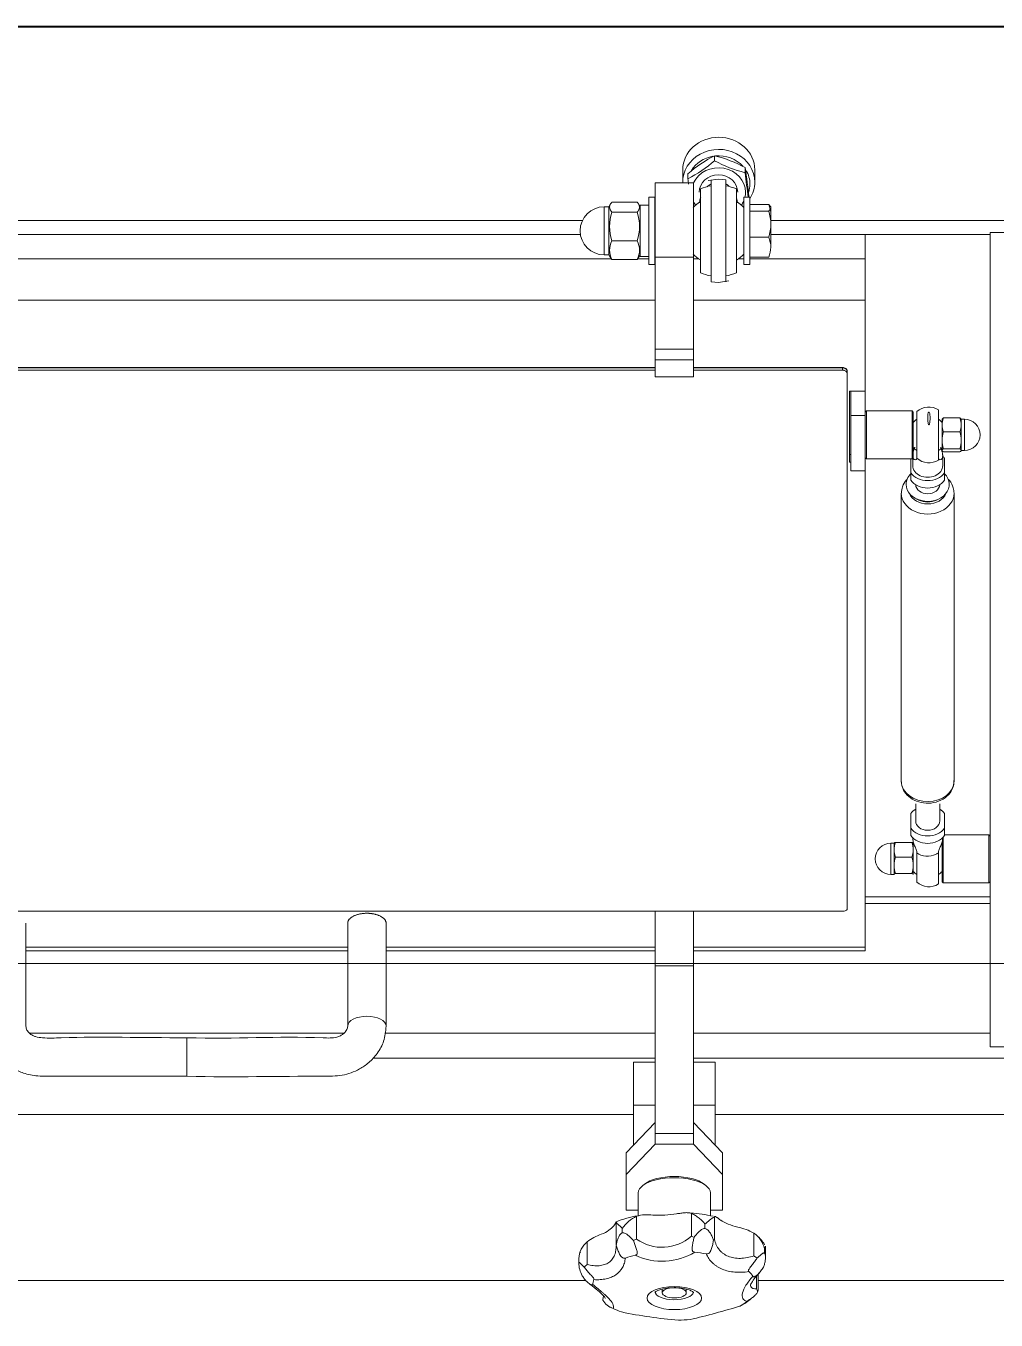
# Model space of a CAD drawing. Extents: x -681219 to -550379, y -242630 to -158199.
# Drawn here: x -588931 to -588527, y -223190 to -222651 of the extents above; entities that cross this region are included whole.
import ezdxf

# ---------------------------------------------------------------- set-up
doc = ezdxf.new("R2010")
doc.units = 0
doc.header["$LTSCALE"] = 1000
doc.layers.get('0').update_dxf_attribs({"linetype": 'CONTINUOUS'})
doc.layers.add('DIM', color=7, linetype='CONTINUOUS', lineweight=18)
doc.layers.add('famsun', color=7, linetype='CONTINUOUS', lineweight=0)

# ---------------------------------------------------------------- blocks, each defined once
blk = doc.blocks.new('CYPZ04001A0001XY_A_CYPZ1000_V_1')
at = {"color": 0, "linetype": 'ByBlock', "lineweight": -2}
for p, q in [((-381.2, 917.96), (-382.57, 918.59)), ((-442.9, 910.88), (-442.9, 904.23)), ((-442.18, 910.4), (-442.18, 905.15)), ((-413, 912.09), (-413, 910.58)), ((-403, 910.54), (-403, 912.09)), ((-442.9, 907), (-580.5, 907)), ((-34.9, 907), (-371.34, 907)), ((-371.7, 890.81), (-371.7, 900.3)), ((-368.2, 899.66), (-368.2, 899.65)), ((-368.2, 899.65), (-368.2, 897.84)), ((-368.19, 897.99), (-368.19, 899.9)), ((-445.94, 897.36), (-445.94, 892.75)), ((-445.6, 895.55), (-445.57, 895.53)), ((-445.58, 895.53), (-445.58, 893.71)), ((-445.57, 895.53), (-445.58, 895.53)), ((-441.1, 896.7), (-441.1, 887.23)), ((-445.58, 893.71), (-445.57, 893.71)), ((-424.68, 880.42), (-424.68, 889.9)), ((-392.27, 880.22), (-392.27, 889.71)), ((-383.74, 882.42), (-383.74, 892.06)), ((-420.76, 885.3), (-420.7, 885.29)), ((-420.71, 885.29), (-420.71, 883.48)), ((-420.7, 885.29), (-420.71, 885.29)), ((-420.71, 883.48), (-420.7, 883.48)), ((-415.09, 888.52), (-415.09, 879.04)), ((-386.32, 887.12), (-386.27, 887.13)), ((-386.27, 887.13), (-386.27, 885.32)), ((-386.27, 887.13), (-386.27, 887.13)), ((-386.27, 885.32), (-386.27, 885.32)), ((-423, 880.04), (-423, 870.51)), ((-414.89, 878.93), (-413.41, 878.82)), ((-393, 870.51), (-393, 879.97)), ((-428, 862.9), (-428, 877.69)), ((-428, 877.69), (-423, 877.69)), ((-393, 877.69), (-388, 877.69)), ((-388, 877.69), (-388, 862.9)), ((-421.27, 867.55), (-420.38, 866.84)), ((-395.62, 866.84), (-394.73, 867.55)), ((-416, 850.22), (-428, 862.9)), ((-428, 862.9), (-428, 853.83)), ((-388, 862.9), (-400, 850.22)), ((-388, 862.9), (-388, 853.83)), ((-416, 841.15), (-428, 853.83)), ((-388, 853.83), (-400, 841.15)), ((-425, 850.66), (-425, 834.01)), ((-400, 850.22), (-416, 850.22)), ((-416, 850.22), (-416, 845.73)), ((-416, 850.22), (-400, 850.22)), ((-416, 845.73), (-416, 776.03)), ((-416, 845.73), (-400, 845.73)), ((-400, 850.22), (-400, 845.73)), ((-400, 845.73), (-400, 776.03)), ((-391, 850.66), (-391, 834.01)), ((-425, 837.84), (-580.5, 837.84)), ((-17, 837.84), (-391, 837.84)), ((-425, 834.01), (-425, 816.11)), ((-416, 834.01), (-425, 834.01)), ((-391, 834.01), (-400, 834.01)), ((-391, 834.01), (-391, 816.11)), ((-205, 821.95), (-205, 805.95)), ((-416, 814.38), (-580.5, 814.38)), ((-416, 816.11), (-425, 816.11)), ((-391, 816.11), (-400, 816.11)), ((-282.52, 814.38), (-400, 814.38)), ((-539.5, 809.74), (-549.5, 809.74)), ((-539.5, 809.74), (-539.5, 470.82)), ((-416, 804.08), (-539.5, 804.08)), ((-287.5, 804.08), (-400, 804.08)), ((-139.56, 804.08), (-270.38, 804.08)), ((-288, 801.1), (-288, 758.25)), ((-272, 758.25), (-272, 801.1)), ((-138, 801.1), (-138, 758.25)), ((-416, 776.03), (-416, 753.26)), ((-416, 776.03), (-400, 776.03)), ((-400, 776.03), (-400, 753.26)), ((-487.5, 768.3), (-487.5, 769.72)), ((-416, 769.72), (-487.5, 769.72)), ((-487.5, 768.3), (-487.5, 570.02)), ((-416, 768.3), (-487.5, 768.3)), ((-288, 769.72), (-400, 769.72)), ((-288, 768.3), (-400, 768.3)), ((-138, 769.72), (-272, 769.72)), ((-138, 768.3), (-272, 768.3)), ((-487.5, 750), (-539.5, 750)), ((-480, 529.59), (-480, 752.24)), ((-478, 753.26), (478, 753.26)), ((-487.5, 747.3), (-539.5, 747.3)), ((-539, 741.48), (-539.5, 740.98)), ((-539, 721.48), (-539, 741.48)), ((-520, 741.48), (-539, 741.48)), ((-520, 722.41), (-520, 741.48)), ((-519.5, 740.98), (-520, 741.48)), ((-519.5, 724.26), (-519.5, 740.98)), ((-518, 741.93), (-518, 728.91)), ((-509, 728.91), (-509, 741.17)), ((-507.48, 738.01), (-507.5, 737.98)), ((-499.5, 737.98), (-499.52, 738.01)), ((-507.5, 724.98), (-507.5, 737.95)), ((-500.08, 737.58), (-506.92, 737.58)), ((-499.5, 737.98), (-499.5, 737.95)), ((-498.2, 737.98), (-499.5, 737.98)), ((-499.5, 724.98), (-499.5, 737.95)), ((-498.2, 724.98), (-498.2, 737.98)), ((-500.08, 730.74), (-506.92, 730.74)), ((-539.5, 721.98), (-539, 721.48)), ((-519.75, 722.81), (-519.75, 722.67)), ((-507.5, 724.98), (-507.48, 724.95)), ((-507.25, 722.67), (-507.25, 722.81)), ((-500.08, 724.64), (-506.92, 724.64)), ((-499.52, 724.95), (-499.5, 724.98)), ((-499.5, 724.98), (-498.2, 724.98)), ((-539, 721.48), (-520.5, 721.48)), ((-520.5, 721.79), (-520.5, 718.71)), ((-520.5, 712.61), (-520.5, 718.71)), ((-506.5, 721.79), (-506.5, 718.71)), ((-506.5, 712.61), (-506.5, 718.71)), ((-518.5, 715.66), (-518.5, 708.6)), ((-508.5, 708.6), (-508.5, 715.66)), ((-524.5, 699.01), (-524.5, 579.31)), ((-502.5, 579.31), (-502.5, 699.01)), ((-517.18, 582.15), (-518.24, 581.63)), ((-508.76, 581.63), (-509.82, 582.15)), ((-520.5, 573.89), (-520.5, 570.8)), ((-506.5, 573.89), (-506.5, 570.8)), ((-520.5, 570.8), (-520.5, 564.7)), ((-519.75, 567.75), (-519.75, 563.69)), ((-507.25, 564.77), (-507.25, 567.75)), ((-506.5, 570.8), (-506.5, 565.02)), ((-487.5, 546.96), (-487.5, 570.02)), ((-481.5, 570.02), (-487.5, 570.02)), ((-481.5, 546.96), (-481.5, 570.02)), ((-481.5, 566.31), (-481, 566.31)), ((-481, 566.31), (-481, 536.79)), ((-528.8, 548.52), (-528.8, 561.52)), ((-527.5, 561.52), (-528.8, 561.52)), ((-527.44, 561.62), (-527.5, 561.52)), ((-527.5, 561.42), (-527.5, 561.52)), ((-527.5, 561.42), (-527.5, 548.52)), ((-526.92, 562.06), (-520.08, 562.06)), ((-526.92, 560.79), (-520.08, 560.79)), ((-519.5, 561.52), (-519.56, 561.62)), ((-519.5, 561.42), (-519.5, 548.52)), ((-518, 544.57), (-518, 565.47)), ((-509, 564.71), (-509, 545.33)), ((-507, 565.02), (-507.5, 564.52)), ((-507.5, 564.52), (-507.5, 545.52)), ((-507, 545.02), (-507, 565.02)), ((-488, 565.02), (-507, 565.02)), ((-488, 565.02), (-488, 545.02)), ((-487.5, 564.52), (-488, 565.02)), ((-481.5, 563.13), (-481, 563.13)), ((-526.92, 553.74), (-520.08, 553.74)), ((-528.8, 548.52), (-527.5, 548.52)), ((-526.92, 547.98), (-520.08, 547.98)), ((-519.56, 548.42), (-519.5, 548.52)), ((-507.5, 545.52), (-507, 545.02)), ((-507, 545.02), (-488, 545.02)), ((-488, 545.02), (-487.5, 545.52)), ((-487.5, 536.79), (-487.5, 546.96)), ((-481.5, 546.96), (-487.5, 546.96)), ((-481.5, 536.79), (-481.5, 546.96)), ((-487.5, 536.79), (-487.5, 498.9)), ((-481, 536.79), (-487.5, 536.79)), ((-480, 528.61), (-480, 529.59)), ((-478, 527.1), (-478, 528.07)), ((-416, 528.07), (-478, 528.07)), ((-416, 530.78), (-416, 523.79)), ((-416, 530.78), (-400, 530.78)), ((-400, 530.78), (-400, 523.79)), ((-8, 528.07), (-400, 528.07)), ((-416, 527.1), (-478, 527.1)), ((-478, 526.97), (-416, 526.97)), ((-416, 523.79), (-400, 523.79)), ((-416, 519.3), (-416, 523.79)), ((-8, 527.1), (-400, 527.1)), ((-400, 526.97), (-8, 526.97)), ((-400, 523.79), (-400, 519.3)), ((-416, 519.3), (-416, 481.02)), ((-400, 519.3), (-416, 519.3)), ((-400, 519.3), (-400, 481.02)), ((-487.5, 498.9), (-487.5, 481.72)), ((-416, 498.9), (-487.5, 498.9)), ((-8, 498.9), (-400, 498.9)), ((-426.39, 491.58), (-430.69, 490.96)), ((-423.3, 491.26), (-426.39, 491.58)), ((-433.89, 452.62), (-433.89, 487.54)), ((-418.89, 487.54), (-418.89, 452.62)), ((-439.39, 481.72), (-487.5, 481.72)), ((-487.5, 481.72), (-487.5, 471.59)), ((-439.39, 481.01), (-447.31, 481.01)), ((-439.39, 456.08), (-439.39, 484.08)), ((-436.89, 484.08), (-439.39, 484.08)), ((-436.89, 456.08), (-436.89, 484.08)), ((-434.68, 481.72), (-436.89, 481.72)), ((-436.89, 460.38), (-436.89, 479.78)), ((-416, 481.72), (-418.1, 481.72)), ((-416, 481.02), (-416, 450.08)), ((-416, 481.02), (-400, 481.02)), ((-399.89, 481.72), (-400, 481.72)), ((-400, 481.02), (-400, 450.08)), ((-399.89, 484.08), (-399.89, 456.08)), ((-397.39, 484.08), (-399.89, 484.08)), ((-397.39, 484.08), (-397.39, 456.08)), ((-392.74, 481.72), (-397.39, 481.72)), ((-393.79, 480.78), (-397.39, 480.78)), ((-393.11, 481.26), (-393.79, 480.08)), ((-393.79, 480.78), (-393.79, 459.38)), ((-382.02, 482.02), (-392.56, 482.02)), ((-31.45, 481.72), (-381.84, 481.72)), ((-380.79, 480.08), (-381.47, 481.26)), ((-380.79, 480.08), (-380.79, 460.08)), ((-378.79, 480.08), (-380.79, 480.08)), ((-378.79, 480.08), (-378.79, 460.08)), ((-448.19, 460.22), (-448.19, 476.9)), ((-399.89, 477.08), (-400, 477.08)), ((-382.02, 474.25), (-392.56, 474.25)), ((-539.5, 470.82), (-549.5, 470.82)), ((-448.19, 471.59), (-539.5, 471.59)), ((-439.39, 472.78), (-447.31, 472.78)), ((-40.25, 471.59), (-368.91, 471.59)), ((-580.5, 465.82), (-448.19, 465.82)), ((-369.74, 465.82), (-40.25, 465.82)), ((-439.39, 461.85), (-447.31, 461.85)), ((-439.39, 459.15), (-447.31, 459.15)), ((-400, 463.08), (-399.89, 463.08)), ((-397.39, 459.38), (-393.79, 459.38)), ((-393.79, 460.08), (-393.11, 458.9)), ((-382.02, 462.3), (-392.56, 462.3)), ((-382.02, 458.13), (-392.56, 458.13)), ((-381.47, 458.9), (-380.79, 460.08)), ((-380.79, 460.08), (-378.79, 460.08)), ((-439.39, 456.08), (-436.89, 456.08)), ((-399.89, 456.08), (-397.39, 456.08)), ((-441.5, 449.79), (-441.5, 444.72)), ((-429.49, 448.9), (-426.39, 448.58)), ((-426.39, 448.58), (-422.09, 449.19)), ((-416, 450.08), (-400, 450.08)), ((-413.67, 446.29), (-413.67, 448.4)), ((-411.5, 444.72), (-411.5, 449.79)), ((-437.51, 443.78), (-437.51, 445.89)), ((-424.79, 438.8), (-424.79, 440.91)), ((-580.5, 385.27), (696.5, 385.27)), ((-580.5, 384.89), (696.5, 384.89))]:
    blk.add_line(p, q, dxfattribs=at)
for centre, radius, start, end in [((-357.12, 669.84), 259.8, 102.7742, 107.582), ((-424.3, 737.19), 186.84, 78.1756, 85.5135), ((-420.79, 890.88), 30.48, 118.8395, 129.5285), ((-430.09, 909.35), 9.83, 121.9838, 124.0678), ((-385.07, 911.24), 7.81, 29.5964, 70.7822), ((-435.29, 913.76), 7.68, 195.1231, 206.008), ((-420.79, 890.88), 30.48, 130.8459, 132.1528), ((-384.71, 915.23), 6.43, 346.1594, 358.7564), ((-382.89, 913.38), 17.22, 310.5401, 315.9911), ((-380.67, 899.12), 12.49, 2.4352, 27.9299), ((-375.63, 901.4), 7.64, 346.6045, 346.8038), ((-427.27, 916.64), 24.27, 231.3398, 235.2473), ((-402.94, 872.42), 26.54, 65.0577, 120.8683), ((-378.33, 898.5), 10.15, 310.7815, 356.1227), ((-370.2, 896.06), 1.66, 322.3921, 357.1572), ((-433.34, 898.85), 13.98, 208.5412, 234.5186), ((-434.82, 896.34), 11.07, 193.7287, 235.4367), ((-423.73, 888.81), 1.45, 111.2526, 131.3206), ((-442.32, 826.16), 68.05, 66.4187, 67.4647), ((-402.94, 874.89), 18.26, 54.2294, 131.7144), ((-456.67, 1027.8), 152.37, 295.0021, 295.5435), ((-384.75, 908.6), 22.06, 288.8756, 306.2599), ((-430.84, 905.05), 20.57, 240.0611, 260.0637), ((-448.23, 914.54), 41.46, 304.6066, 311.4934), ((-399.36, 894.55), 15.99, 296.3175, 324.6448), ((-377.11, 879.8), 7.17, 142.6075, 158.0984), ((-412.56, 928.51), 49.63, 256.4847, 267.3105), ((-396.83, 895.87), 16.3, 261.949, 286.2499), ((-398.52, 917.68), 38.05, 278.6603, 292.887), ((-513.5, 731.48), 7.94, 124.5364, 139.1046), ((-514, 735.63), 7.46, 47.9193, 122.3979), ((-513.5, 731.48), 7.94, 40.8954, 55.4636), ((-497.05, 734.16), 10.44, 160.8867, 199.1149), ((-509.95, 734.16), 10.44, 340.8851, 19.1133), ((-498.2, 731.48), 6.5, 270, 90), ((-513.04, 720.28), 10.11, 88.2953, 112.9778), ((-499.13, 727.69), 8.37, 158.6277, 201.3705), ((-507.87, 727.69), 8.37, 338.6296, 21.3722), ((-514, 559.17), 7.46, 47.9193, 122.3979), ((-528.8, 555.02), 6.5, 90, 270), ((-516.43, 557.26), 11.06, 161.4326, 198.569), ((-530.57, 557.26), 11.06, 341.431, 18.5675), ((-513.5, 555.02), 7.94, 124.5364, 139.1046), ((-513.5, 555.02), 7.94, 40.8954, 55.4636), ((-519.98, 550.86), 7.51, 157.4348, 202.5633), ((-527.02, 550.86), 7.51, 337.4367, 22.5651), ((-513.5, 555.02), 7.94, 220.8954, 235.4636), ((-513.5, 555.02), 7.94, 304.5364, 319.1046), ((-514, 550.87), 7.46, 237.6021, 312.0807), ((-426.39, 470.08), 19, 99.3902, 113.2496), ((-426.39, 470.08), 19, 66.7504, 80.6098), ((-437.19, 476.69), 11, 156.8846, 178.9513), ((-426.39, 470.06), 14.31, 121.8117, 137.3856), ((-426.39, 470.06), 14.31, 42.5741, 58.1872), ((-384.89, 478.14), 8.61, 153.148, 206.8542), ((-389.69, 478.14), 8.61, 333.1457, 26.8521), ((-378.79, 470.08), 10, 270, 90), ((-437.37, 477.06), 10.83, 180.8716, 203.2925), ((-373.86, 468.28), 19.64, 162.293, 197.7056), ((-400.72, 468.28), 19.64, 342.2945, 17.707), ((-430.65, 467.31), 17.54, 161.8378, 198.1637), ((-437.37, 463.43), 10.83, 180.8716, 203.2925), ((-426.39, 470.1), 14.31, 222.5741, 238.1872), ((-423.11, 459.77), 11.28, 187.0639, 197.1043), ((-429.67, 459.77), 11.28, 341.0755, 352.9179), ((-426.39, 470.1), 14.31, 301.8117, 317.3856), ((-93.63, 494.26), 347.57, 186.2767, 188.3501), ((-774.83, 408.94), 339.34, 6.2516, 7.9974), ((-426.39, 470.08), 19, 246.7504, 260.6098), ((-426.39, 470.08), 19, 279.3902, 293.2496), ((-423.11, 459.77), 11.28, 226.478, 235.5509), ((-385.51, 394.62), 60.71, 117.6379, 130.3188), ((-429.67, 459.77), 11.28, 304.4482, 314.6122), ((-750.99, 411.45), 339.34, 6.2516, 6.632), ((-451.28, 392), 55.62, 61.5628, 75.6702), ((-411.02, 492.69), 55.62, 241.5633, 255.6708), ((-452.95, 492.58), 60.71, 297.6373, 310.3183)]:
    blk.add_arc(centre, radius, start, end, dxfattribs=at)
for centre, major_axis, ratio, start_param, end_param in [((-408, 909.11), (-34, 0), 0.422618, 4.761855, 4.906662), ((-408, 909.11), (-34, 0), 0.422618, -0.623732, -0.478926), ((-408, 909.11), (34, 0), 0.422618, 0.722664, 0.867471), ((-408, 911.59), (-8, 0), 0.422618, 3.13816, 6.223653), ((-408, 909.11), (-34, 0), 0.422618, 0.273865, 0.418672), ((-408, 909.11), (34, 0), 0.422618, 6.108252, 6.253059), ((-408, 909.11), (-34, 0), 0.422618, 1.171463, 1.31627), ((-408, 909.11), (34, 0), 0.422618, -1.072531, -0.927725), ((-444.76, 877.33), (20.48, 0), 0.422618, 0.550526, 1.03961), ((-363.28, 881.54), (-20.48, 0), 0.422618, 5.487314, 5.976398), ((-401.62, 871.14), (20.48, 0), 0.422618, 1.448124, 1.937208), ((-408, 870.51), (-15, 0), 0.422618, 0, 3.141593), ((-408, 869.6), (-14, 0), 0.422618, 0.485112, 2.65648), ((-280, 801.1), (-8, 0), 0.515404, 0, 3.14115), ((-280, 801.1), (-8, 0), 0.515404, 6.282452, 6.283185), ((-513.5, 725.5), (-6.25, 0), 0.786973, 5.303441, 5.516191), ((-513.5, 725.5), (6.25, 0), 0.786973, 0.766994, 1.448267), ((-513.5, 718.74), (-8, 0), 0.786973, 3.646953, 5.777825), ((-513.5, 715.66), (-8, 0), 0.786973, 3.646953, 5.777825), ((-513.5, 715.66), (-5, 0), 0.786973, 3.141593, 6.283185), ((-513.5, 715.66), (8, 0), 0.786973, 3.646953, 4.037257), ((-513.5, 715.66), (8, 0), 0.786973, 5.387521, 5.777825), ((-513.5, 699.01), (11, 0), 0.786973, 0.024487, 3.141593), ((-513.5, 699.01), (11, 0), 0.786973, 0, 0.024487), ((-513.5, 579.31), (11, 0), 0.786973, 0, 3.141593), ((-513.5, 575.61), (9, 0), 0.786973, 0, 3.821266), ((-513.5, 577.46), (-8, 0), 0.786973, 3.451261, 5.973517), ((-513.5, 577.46), (7, 0), 0.786973, 1.01663, 2.124963), ((-513.5, 570.84), (8, 0), 0.786973, 0.505361, 2.636232), ((-513.5, 575.61), (-5, 0), 0.786973, 3.178012, 6.246766), ((-513.5, 579.31), (11, 0), 0.786973, 6.282234, 6.283185), ((-513.5, 567.75), (8, 0), 0.786973, 0.505361, 2.636232), ((-513.5, 567.75), (6.25, 0), 0.786973, 0, 3.141593), ((-513.5, 575.61), (9, 0), 0.786973, 5.603511, 6.283185), ((-513.5, 567.75), (-8, 0), 0.786973, 0.505361, 0.674131), ((-426.39, 454.02), (-11.25, 0), 0.906308, 5.723724, 5.915977), ((-426.39, 454.02), (-11.25, 0), 0.906308, 3.535078, 3.701054), ((-426.5, 449.79), (-15, 0), 0.906308, 5.746387, 6.283185), ((-426.5, 450.64), (-13, 0), 0.906308, 6.002269, 6.283185), ((-426.39, 454.02), (-11.25, 0), 0.906308, 6.079795, 6.283185), ((-426.39, 454.02), (-11.25, 0), 0.906308, 0, 2.748108), ((-426.39, 454.02), (8, 0), 0.906308, 3.141593, 6.283185), ((-426.5, 449.79), (-15, 0), 0.906308, 0, 3.162725), ((-426.5, 450.64), (-13, 0), 0.906308, 0, 0.508161), ((-426.5, 444.72), (15, 0), 0.906308, 3.141593, 6.283185), ((-426.5, 450.64), (-13, 0), 0.906308, 0.682796, 1.679977), ((-426.5, 450.64), (-13, 0), 0.906308, 1.759295, 2.633663)]:
    blk.add_ellipse(centre, major_axis=major_axis, ratio=ratio, start_param=start_param, end_param=end_param, dxfattribs=at)
for centre, major_axis in [((-408, 914.29), (-11.37, 0)), ((-408, 912.09), (5, 0))]:
    blk.add_ellipse(centre, major_axis=major_axis, ratio=0.422618, dxfattribs=at)
for points, knots in [([(-374.02, 908.67), (-375.58, 909.85), (-376.97, 910.97), (-378.48, 912.29), (-378.77, 912.55), (-379.33, 913.06), (-379.59, 913.32), (-380.34, 914.05), (-380.77, 914.52), (-381.9, 915.84), (-382.38, 916.59), (-382.72, 917.51), (-382.76, 917.78), (-382.73, 918.25), (-382.64, 918.45), (-382.5, 918.61)], [0, 0, 0, 0, 0.25, 0.25, 0.3125, 0.3125, 0.375, 0.375, 0.5, 0.5, 0.75, 0.75, 0.875, 0.875, 1, 1, 1, 1]), ([(-442.7, 911.76), (-442.78, 911.56), (-442.84, 911.37), (-442.89, 911.08), (-442.9, 910.98), (-442.9, 910.88)], [0, 0, 0, 0, 0.25, 0.25, 0.3797908, 0.3797908, 0.3797908, 0.3797908]), ([(-442.7, 911.76), (-442.45, 912.15), (-442.17, 912.51), (-441.54, 913.21), (-441.2, 913.54), (-440.62, 914.02), (-440.42, 914.18), (-439.99, 914.49), (-439.76, 914.65), (-439.4, 914.89), (-439.27, 914.97), (-439.01, 915.13), (-438.88, 915.22), (-438.64, 915.39), (-438.52, 915.46), (-438.33, 915.61), (-438.25, 915.67), (-438.17, 915.73)], [0, 0, 0, 0, 0.25, 0.25, 0.5, 0.5, 0.625, 0.625, 0.75, 0.75, 0.8125, 0.8125, 0.875, 0.875, 0.9375, 0.9375, 1, 1, 1, 1]), ([(-439.74, 908.69), (-439.74, 908.83), (-439.75, 908.97), (-439.82, 909.42), (-439.95, 909.68), (-440.26, 909.99), (-440.38, 910.08), (-440.66, 910.23), (-440.81, 910.29), (-441.32, 910.41), (-441.73, 910.43), (-442.18, 910.4)], [0.5769264, 0.5769264, 0.5769264, 0.5769264, 0.625, 0.625, 0.75, 0.75, 0.8125, 0.8125, 0.875, 0.875, 1, 1, 1, 1]), ([(-438.17, 915.73), (-437.98, 915.66), (-437.79, 915.59), (-437.46, 915.41), (-437.3, 915.31), (-436.89, 914.98), (-436.67, 914.72), (-436.37, 914.11), (-436.28, 913.77), (-436.24, 913), (-436.28, 912.57), (-436.62, 911.17), (-437.11, 910.12), (-438.21, 908.38), (-438.64, 907.77), (-439.61, 906.52), (-440.15, 905.88), (-440.73, 905.22)], [0, 0, 0, 0, 0.0625, 0.0625, 0.125, 0.125, 0.25, 0.25, 0.375, 0.375, 0.5, 0.5, 0.75, 0.75, 0.875, 0.875, 1, 1, 1, 1]), ([(-399.92, 911.99), (-399.94, 911.99), (-400.05, 911.78), (-401.08, 911.14), (-402.93, 910.48), (-405.57, 910), (-408.75, 909.87), (-411.82, 910.2), (-414.2, 910.84), (-415.63, 911.53), (-416.07, 911.95), (-416.08, 911.98), (-416.08, 911.98)], [0.0888836, 0.0888836, 0.0888836, 0.0888836, 0.1586859, 0.2360703, 0.3203656, 0.4173024, 0.5231431, 0.6323789, 0.7278613, 0.8112763, 0.8850689, 0.9114357, 0.9114357, 0.9114357, 0.9114357]), ([(-372.51, 908.25), (-372.64, 908.34), (-374.04, 909.34), (-376.27, 911.18), (-378.46, 913.21), (-379.22, 914.23), (-379.34, 914.4), (-379.34, 914.39)], [0, 0, 0, 0, 0.0224668, 0.2818123, 0.5145835, 0.7145087, 0.795614, 0.795614, 0.795614, 0.795614]), ([(-440.73, 905.22), (-440.77, 905.28), (-440.83, 905.34), (-440.97, 905.4), (-441.06, 905.42), (-441.27, 905.4), (-441.39, 905.37), (-441.63, 905.26), (-441.75, 905.2), (-441.99, 905.05), (-442.11, 904.97), (-442.35, 904.79), (-442.46, 904.7), (-442.79, 904.4), (-443.01, 904.2), (-443.42, 903.76), (-443.62, 903.54), (-444, 903.07), (-444.18, 902.83), (-444.7, 902.1), (-445.02, 901.59), (-445.3, 901.06)], [0, 0, 0, 0, 0.0625, 0.0625, 0.125, 0.125, 0.1875, 0.1875, 0.25, 0.25, 0.3125, 0.3125, 0.375, 0.375, 0.5, 0.5, 0.625, 0.625, 0.75, 0.75, 1, 1, 1, 1]), ([(-439.77, 908.97), (-439.78, 908.99), (-439.75, 908.61), (-440.47, 907.37), (-441.76, 905.54), (-443, 904.26), (-443.49, 903.76)], [0.1181498, 0.1181498, 0.1181498, 0.1181498, 0.290711, 0.5349035, 0.8451847, 1, 1, 1, 1]), ([(-387.61, 897.61), (-387.54, 898.34), (-387.4, 899.04), (-387, 900.37), (-386.73, 901.01), (-385.75, 902.76), (-384.84, 903.75), (-383.1, 904.95), (-382.46, 905.29), (-381.1, 905.86), (-380.37, 906.09), (-378.84, 906.43), (-378.03, 906.54), (-376.75, 906.63), (-376.31, 906.65), (-375.42, 906.65), (-374.98, 906.63), (-374.52, 906.61)], [0, 0, 0, 0, 0.125, 0.125, 0.25, 0.25, 0.5, 0.5, 0.625, 0.625, 0.75, 0.75, 0.875, 0.875, 0.9375, 0.9375, 1, 1, 1, 1]), ([(-374.52, 906.61), (-374.55, 906.54), (-374.56, 906.47), (-374.55, 906.3), (-374.52, 906.2), (-374.41, 905.98), (-374.34, 905.87), (-374.17, 905.64), (-374.07, 905.53), (-373.87, 905.3), (-373.77, 905.19), (-373.56, 904.97), (-373.45, 904.86), (-373.13, 904.54), (-372.92, 904.33), (-372.51, 903.89), (-372.3, 903.67), (-371.91, 903.23), (-371.72, 903.01), (-371.17, 902.34), (-370.83, 901.88), (-370.51, 901.42)], [0, 0, 0, 0, 0.0625, 0.0625, 0.125, 0.125, 0.1875, 0.1875, 0.25, 0.25, 0.3125, 0.3125, 0.375, 0.375, 0.5, 0.5, 0.625, 0.625, 0.75, 0.75, 1, 1, 1, 1]), ([(-369.64, 904.97), (-369.95, 905.48), (-370.29, 905.95), (-371.02, 906.85), (-371.42, 907.28), (-372.05, 907.86), (-372.27, 908.05), (-372.72, 908.4), (-372.95, 908.55), (-373.29, 908.74), (-373.4, 908.79), (-373.61, 908.87), (-373.7, 908.9), (-373.86, 908.9), (-373.92, 908.88), (-373.99, 908.8), (-374.01, 908.74), (-374.02, 908.67)], [0, 0, 0, 0, 0.25, 0.25, 0.5, 0.5, 0.625, 0.625, 0.75, 0.75, 0.8125, 0.8125, 0.875, 0.875, 0.9375, 0.9375, 1, 1, 1, 1]), ([(-445.6, 895.55), (-445.69, 895.66), (-445.75, 895.83), (-445.86, 896.22), (-445.89, 896.44), (-445.93, 896.89), (-445.94, 897.13), (-445.94, 897.62), (-445.93, 897.86), (-445.87, 898.6), (-445.8, 899.09), (-445.59, 900.08), (-445.46, 900.58), (-445.3, 901.06)], [0, 0, 0, 0, 0.125, 0.125, 0.25, 0.25, 0.375, 0.375, 0.5, 0.5, 0.75, 0.75, 1, 1, 1, 1]), ([(-442.43, 897.69), (-442.12, 898.19), (-441.79, 898.68), (-441.09, 899.65), (-440.72, 900.13), (-440.15, 900.84), (-439.96, 901.08), (-439.58, 901.55), (-439.4, 901.79), (-439.16, 902.15), (-439.08, 902.28), (-438.96, 902.52), (-438.92, 902.64), (-438.88, 902.87), (-438.89, 902.97), (-438.95, 903.14), (-439, 903.21), (-439.06, 903.27)], [0, 0, 0, 0, 0.25, 0.25, 0.5, 0.5, 0.625, 0.625, 0.75, 0.75, 0.8125, 0.8125, 0.875, 0.875, 0.9375, 0.9375, 1, 1, 1, 1]), ([(-439.06, 903.27), (-438.05, 903.42), (-437.05, 903.52), (-435.08, 903.59), (-434.1, 903.57), (-431.3, 903.32), (-429.57, 902.91), (-427.19, 901.93), (-426.46, 901.54), (-425.43, 900.88), (-425.1, 900.65), (-424.47, 900.15), (-424.17, 899.89), (-422.76, 898.55), (-421.87, 897.29), (-421.22, 895.87)], [0, 0, 0, 0, 0.125, 0.125, 0.25, 0.25, 0.5, 0.5, 0.625, 0.625, 0.6875, 0.6875, 0.75, 0.75, 1, 1, 1, 1]), ([(-371.7, 900.3), (-372.58, 900.52), (-373.44, 900.68), (-374.7, 900.81), (-375.12, 900.84), (-375.93, 900.85), (-376.33, 900.83), (-377.48, 900.73), (-378.21, 900.59), (-379.23, 900.25), (-379.55, 900.12), (-380.17, 899.82), (-380.47, 899.64), (-381.3, 899.07), (-381.77, 898.62), (-382.37, 897.84), (-382.56, 897.57), (-382.88, 896.99), (-383.03, 896.68), (-383.4, 895.72), (-383.57, 895.03), (-383.73, 893.8), (-383.76, 893.27), (-383.76, 892.73)], [0, 0, 0, 0, 0.125, 0.125, 0.1875, 0.1875, 0.25, 0.25, 0.375, 0.375, 0.4375, 0.4375, 0.5, 0.5, 0.625, 0.625, 0.6875, 0.6875, 0.75, 0.75, 0.875, 0.875, 0.9622846, 0.9622846, 0.9622846, 0.9622846]), ([(-368.2, 899.63), (-368.23, 899.52), (-368.28, 899.48), (-368.39, 899.46), (-368.46, 899.49), (-368.61, 899.59), (-368.69, 899.66), (-368.87, 899.83), (-368.96, 899.92), (-369.26, 900.21), (-369.48, 900.43), (-369.96, 900.91), (-370.22, 901.16), (-370.51, 901.42)], [0, 0, 0, 0, 0.125, 0.125, 0.25, 0.25, 0.375, 0.375, 0.5, 0.5, 0.75, 0.75, 1, 1, 1, 1]), ([(-442.43, 897.69), (-442.74, 897.41), (-443.04, 897.14), (-443.62, 896.63), (-443.9, 896.39), (-444.29, 896.06), (-444.42, 895.95), (-444.67, 895.76), (-444.79, 895.68), (-445.03, 895.55), (-445.15, 895.49), (-445.37, 895.45), (-445.48, 895.46), (-445.57, 895.53)], [0, 0, 0, 0, 0.25, 0.25, 0.5, 0.5, 0.625, 0.625, 0.75, 0.75, 0.875, 0.875, 1, 1, 1, 1]), ([(-424.68, 889.9), (-424.78, 890.3), (-424.89, 890.69), (-425.15, 891.44), (-425.3, 891.81), (-425.81, 892.87), (-426.21, 893.52), (-426.93, 894.42), (-427.19, 894.71), (-427.75, 895.25), (-428.05, 895.5), (-428.99, 896.2), (-429.69, 896.59), (-431.21, 897.22), (-432.01, 897.44), (-433.27, 897.65), (-433.7, 897.7), (-434.58, 897.76), (-435.04, 897.77), (-436.41, 897.74), (-437.34, 897.63), (-439.21, 897.27), (-440.15, 897.02), (-441.1, 896.7)], [0, 0, 0, 0, 0.0625, 0.0625, 0.125, 0.125, 0.25, 0.25, 0.3125, 0.3125, 0.375, 0.375, 0.5, 0.5, 0.625, 0.625, 0.6875, 0.6875, 0.75, 0.75, 0.875, 0.875, 1, 1, 1, 1]), ([(-421.22, 895.87), (-421.36, 895.89), (-421.51, 895.91), (-421.81, 895.88), (-421.95, 895.85), (-422.24, 895.73), (-422.37, 895.65), (-422.6, 895.45), (-422.7, 895.34), (-422.88, 895.1), (-422.96, 894.98), (-423.11, 894.72), (-423.17, 894.59), (-423.35, 894.2), (-423.46, 893.93), (-423.64, 893.37), (-423.72, 893.09), (-423.86, 892.52), (-423.93, 892.23), (-424.1, 891.36), (-424.19, 890.76), (-424.25, 890.16)], [0, 0, 0, 0, 0.0625, 0.0625, 0.125, 0.125, 0.1875, 0.1875, 0.25, 0.25, 0.3125, 0.3125, 0.375, 0.375, 0.5, 0.5, 0.625, 0.625, 0.75, 0.75, 1, 1, 1, 1]), ([(-416.24, 889.01), (-416.1, 889.6), (-415.96, 890.19), (-415.72, 891.35), (-415.6, 891.92), (-415.47, 892.77), (-415.44, 893.06), (-415.4, 893.62), (-415.39, 893.9), (-415.46, 894.3), (-415.49, 894.42), (-415.6, 894.67), (-415.67, 894.79), (-415.87, 894.98), (-416, 895.05), (-416.27, 895.16), (-416.41, 895.19), (-416.56, 895.2)], [0, 0, 0, 0, 0.25, 0.25, 0.5, 0.5, 0.625, 0.625, 0.75, 0.75, 0.8125, 0.8125, 0.875, 0.875, 0.9375, 0.9375, 1, 1, 1, 1]), ([(-391.75, 896.49), (-391.89, 896.45), (-392.01, 896.41), (-392.24, 896.28), (-392.34, 896.2), (-392.48, 895.99), (-392.53, 895.87), (-392.58, 895.62), (-392.58, 895.48), (-392.56, 895.22), (-392.54, 895.08), (-392.49, 894.81), (-392.46, 894.67), (-392.35, 894.26), (-392.26, 893.98), (-392.08, 893.43), (-391.98, 893.15), (-391.78, 892.59), (-391.68, 892.31), (-391.38, 891.46), (-391.17, 890.89), (-390.97, 890.32)], [0, 0, 0, 0, 0.0625, 0.0625, 0.125, 0.125, 0.1875, 0.1875, 0.25, 0.25, 0.3125, 0.3125, 0.375, 0.375, 0.5, 0.5, 0.625, 0.625, 0.75, 0.75, 1, 1, 1, 1]), ([(-383.84, 892.25), (-383.98, 892.84), (-384.14, 893.42), (-384.53, 894.55), (-384.76, 895.1), (-385.17, 895.9), (-385.31, 896.16), (-385.64, 896.67), (-385.82, 896.91), (-386.14, 897.23), (-386.26, 897.33), (-386.51, 897.5), (-386.65, 897.57), (-386.94, 897.66), (-387.08, 897.68), (-387.36, 897.67), (-387.49, 897.65), (-387.61, 897.61)], [0, 0, 0, 0, 0.25, 0.25, 0.5, 0.5, 0.625, 0.625, 0.75, 0.75, 0.8125, 0.8125, 0.875, 0.875, 0.9375, 0.9375, 1, 1, 1, 1]), ([(-445.94, 892.73), (-445.94, 892.81), (-445.93, 892.89), (-445.89, 893.1), (-445.85, 893.21), (-445.77, 893.4), (-445.73, 893.46), (-445.68, 893.55), (-445.66, 893.58), (-445.64, 893.63), (-445.63, 893.65), (-445.61, 893.68), (-445.6, 893.7), (-445.6, 893.74)], [0.6559982, 0.6559982, 0.6559982, 0.6559982, 0.75, 0.75, 0.875, 0.875, 0.9375, 0.9375, 0.96875, 0.96875, 0.984375, 0.984375, 1, 1, 1, 1]), ([(-420.76, 885.3), (-421.02, 885.35), (-421.25, 885.45), (-421.69, 885.73), (-421.89, 885.9), (-422.26, 886.27), (-422.42, 886.48), (-422.73, 886.9), (-422.88, 887.11), (-423.28, 887.78), (-423.51, 888.24), (-423.92, 889.19), (-424.1, 889.68), (-424.25, 890.16)], [0, 0, 0, 0, 0.125, 0.125, 0.25, 0.25, 0.375, 0.375, 0.5, 0.5, 0.75, 0.75, 1, 1, 1, 1]), ([(-416.24, 889.01), (-416.54, 888.6), (-416.85, 888.21), (-417.51, 887.45), (-417.85, 887.07), (-418.39, 886.56), (-418.57, 886.39), (-418.96, 886.07), (-419.15, 885.92), (-419.56, 885.66), (-419.77, 885.54), (-420.22, 885.36), (-420.46, 885.3), (-420.7, 885.29)], [0, 0, 0, 0, 0.25, 0.25, 0.5, 0.5, 0.625, 0.625, 0.75, 0.75, 0.875, 0.875, 1, 1, 1, 1]), ([(-386.32, 887.12), (-386.55, 887.06), (-386.77, 887.07), (-387.22, 887.17), (-387.43, 887.26), (-387.84, 887.47), (-388.05, 887.6), (-388.43, 887.88), (-388.62, 888.03), (-389.18, 888.5), (-389.55, 888.84), (-390.27, 889.56), (-390.62, 889.93), (-390.97, 890.32)], [0, 0, 0, 0, 0.125, 0.125, 0.25, 0.25, 0.375, 0.375, 0.5, 0.5, 0.75, 0.75, 1, 1, 1, 1]), ([(-383.84, 892.25), (-383.9, 891.77), (-384, 891.29), (-384.24, 890.35), (-384.39, 889.87), (-384.67, 889.19), (-384.77, 888.96), (-384.99, 888.53), (-385.11, 888.31), (-385.38, 887.91), (-385.53, 887.72), (-385.87, 887.37), (-386.06, 887.23), (-386.27, 887.13)], [0, 0, 0, 0, 0.25, 0.25, 0.5, 0.5, 0.625, 0.625, 0.75, 0.75, 0.875, 0.875, 1, 1, 1, 1]), ([(-383.74, 892.06), (-383.74, 892.09), (-383.74, 892.11), (-383.77, 892.18), (-383.8, 892.21), (-383.84, 892.25)], [0.1923363, 0.1923363, 0.1923363, 0.1923363, 0.5, 0.5, 1, 1, 1, 1]), ([(-420.7, 883.48), (-420.7, 883.4), (-420.67, 883.32), (-420.58, 883.18), (-420.53, 883.11), (-420.37, 882.92), (-420.25, 882.8), (-419.9, 882.43), (-419.66, 882.2), (-418.94, 881.53), (-418.45, 881.12), (-417.71, 880.55), (-417.46, 880.38), (-416.97, 880.04), (-416.72, 879.88), (-416, 879.45), (-415.53, 879.21), (-415.09, 879.04)], [0, 0, 0, 0, 0.03125, 0.03125, 0.0625, 0.0625, 0.125, 0.125, 0.25, 0.25, 0.5, 0.5, 0.625, 0.625, 0.75, 0.75, 1, 1, 1, 1]), ([(-386.27, 885.32), (-386.27, 885.24), (-386.23, 885.18), (-386.16, 885.07), (-386.12, 885.02), (-385.99, 884.88), (-385.9, 884.8), (-385.63, 884.56), (-385.45, 884.41), (-384.97, 883.99), (-384.68, 883.74), (-384.33, 883.4), (-384.22, 883.29), (-384.04, 883.09), (-383.96, 883), (-383.78, 882.75), (-383.72, 882.62), (-383.74, 882.54)], [0, 0, 0, 0, 0.03125, 0.03125, 0.0625, 0.0625, 0.125, 0.125, 0.25, 0.25, 0.5, 0.5, 0.625, 0.625, 0.75, 0.75, 1, 1, 1, 1]), ([(-427.3, 881.85), (-426.98, 881.63), (-426.69, 881.42), (-426.28, 881.12), (-426.15, 881.02), (-425.9, 880.84), (-425.78, 880.76), (-425.44, 880.54), (-425.25, 880.43), (-424.92, 880.33), (-424.79, 880.34), (-424.68, 880.42)], [0, 0, 0, 0, 0.25, 0.25, 0.375, 0.375, 0.5, 0.5, 0.75, 0.75, 1, 1, 1, 1]), ([(-415.09, 879.04), (-414.69, 878.89), (-414.25, 878.8), (-413.31, 878.72), (-412.81, 878.73), (-411.76, 878.81), (-411.22, 878.87), (-410.11, 879.04), (-409.54, 879.13), (-408.96, 879.22)], [0, 0, 0, 0, 0.25, 0.25, 0.5, 0.5, 0.75, 0.75, 1, 1, 1, 1]), ([(-205, 821.95), (-225.77, 822.46), (-245.22, 821.83), (-269.69, 821.98), (-276.2, 819.6), (-281.04, 816.29), (-284.6, 812.44), (-287.4, 807.16), (-287.8, 803.41), (-288, 801.1)], [0, 0, 0, 0, 0.593126, 0.677846, 0.758027, 0.807902, 0.864813, 0.928873, 1, 1, 1, 1]), ([(-122, 801.1), (-122.14, 803.03), (-122.4, 806.01), (-124.41, 810.83), (-127.65, 815.2), (-132.06, 818.58), (-137.28, 820.93), (-143.66, 822.17), (-151.6, 821.84), (-161.2, 821.97), (-173.13, 821.94), (-188.21, 821.96), (-198.45, 821.95), (-205, 821.95)], [0, 0, 0, 0, 0.05897, 0.106737, 0.168811, 0.235521, 0.287182, 0.350865, 0.4375, 0.53562, 0.652193, 0.813277, 1, 1, 1, 1]), ([(-272, 801.1), (-271.95, 801.62), (-271.83, 802.33), (-271.18, 803.37), (-270.18, 804.37), (-268.94, 805.14), (-266.31, 806.19), (-244.12, 805.07), (-225.79, 806.51), (-205, 805.95)], [0, 0, 0, 0, 0.044403, 0.068245, 0.093833, 0.112607, 0.135624, 0.215994, 1, 1, 1, 1]), ([(-205, 805.95), (-185.84, 805.94), (-167.63, 805.31), (-146.58, 806.19), (-142.47, 805.72), (-140.64, 804.9), (-139.33, 804), (-138.22, 802.62), (-138.07, 801.69), (-138, 801.1)], [0, 0, 0, 0, 0.72083, 0.828417, 0.869722, 0.889579, 0.91804, 0.954855, 1, 1, 1, 1]), ([(-480, 752.24), (-480, 752.27), (-480, 752.31), (-479.98, 752.38), (-479.97, 752.41), (-479.94, 752.51), (-479.9, 752.57), (-479.75, 752.76), (-479.6, 752.87), (-479.23, 753.06), (-479.01, 753.14), (-478.64, 753.21), (-478.52, 753.23), (-478.33, 753.25), (-478.26, 753.26), (-478.13, 753.26), (-478.07, 753.26), (-478, 753.26)], [0, 0, 0, 0, 0.0625, 0.0625, 0.125, 0.125, 0.25, 0.25, 0.5, 0.5, 0.75, 0.75, 0.875, 0.875, 0.9375, 0.9375, 1, 1, 1, 1]), ([(-507.5, 737.95), (-507.5, 737.88), (-507.44, 737.82), (-507.24, 737.7), (-507.09, 737.64), (-506.92, 737.58)], [0, 0, 0, 0, 0.5, 0.5, 1, 1, 1, 1]), ([(-500.08, 737.58), (-499.91, 737.64), (-499.76, 737.7), (-499.56, 737.82), (-499.5, 737.88), (-499.5, 737.95)], [0, 0, 0, 0, 0.5, 0.5, 1, 1, 1, 1]), ([(-519.75, 722.81), (-519.75, 722.81), (-519.75, 722.81), (-519.75, 722.81), (-519.75, 722.81), (-519.75, 722.81), (-519.75, 722.81), (-519.75, 722.81), (-519.75, 722.81), (-519.75, 722.81), (-519.75, 722.81), (-519.75, 722.81), (-519.75, 722.81), (-519.75, 722.81), (-519.75, 722.81), (-519.75, 722.81), (-519.75, 722.81), (-519.75, 722.81), (-519.75, 722.81), (-519.75, 722.81), (-519.75, 722.81), (-519.75, 722.82), (-519.75, 722.83), (-519.75, 722.85), (-519.75, 722.9), (-519.75, 723.01), (-519.73, 723.22), (-519.68, 723.67), (-519.53, 724.36), (-519.26, 725.2), (-518.83, 726.31), (-518.37, 727.37), (-518.09, 728.21), (-518, 728.64), (-518, 728.82), (-518, 728.91)], [0.4999322, 0.4999322, 0.4999322, 0.4999322, 0.4999341, 0.499936, 0.499938, 0.4999399, 0.4999418, 0.4999437, 0.4999456, 0.4999475, 0.4999494, 0.4999513, 0.4999532, 0.4999552, 0.4999571, 0.499959, 0.4999609, 0.4999628, 0.4999666, 0.4999743, 0.5000966, 0.5003413, 0.5013198, 0.5032759, 0.5071842, 0.5149892, 0.5305778, 0.561869, 0.6244862, 0.6872162, 0.7498367, 0.8745487, 0.9371155, 0.9694583, 1, 1, 1, 1]), ([(-509, 728.91), (-509, 728.83), (-509, 728.64), (-508.91, 728.21), (-508.63, 727.38), (-508.17, 726.32), (-507.74, 725.21), (-507.48, 724.37), (-507.29, 723.55), (-507.25, 723.05), (-507.25, 722.81), (-507.25, 722.81), (-507.25, 722.81), (-507.25, 722.81), (-507.25, 722.81), (-507.25, 722.81), (-507.25, 722.81), (-507.25, 722.81), (-507.25, 722.81), (-507.25, 722.81), (-507.25, 722.81), (-507.25, 722.81), (-507.25, 722.81), (-507.25, 722.81), (-507.25, 722.81), (-507.25, 722.81), (-507.25, 722.81), (-507.25, 722.81), (-507.25, 722.81), (-507.25, 722.81), (-507.25, 722.81), (-507.25, 722.81)], [0, 0, 0, 0, 0.0303775, 0.0625407, 0.1250787, 0.2496204, 0.3121541, 0.3741471, 0.4367488, 0.4993624, 0.4998519, 0.4998825, 0.4998978, 0.4998997, 0.4999016, 0.4999035, 0.4999054, 0.4999074, 0.4999093, 0.4999112, 0.4999131, 0.499915, 0.4999169, 0.4999188, 0.4999207, 0.4999227, 0.4999246, 0.4999265, 0.4999284, 0.4999303, 0.4999322, 0.4999322, 0.4999322, 0.4999322]), ([(-506.92, 724.64), (-507.09, 724.7), (-507.24, 724.76), (-507.44, 724.88), (-507.5, 724.95), (-507.5, 725.01)], [0, 0, 0, 0, 0.5, 0.5, 1, 1, 1, 1]), ([(-499.5, 725.01), (-499.5, 724.95), (-499.56, 724.88), (-499.76, 724.76), (-499.91, 724.7), (-500.08, 724.64)], [0, 0, 0, 0, 0.5, 0.5, 1, 1, 1, 1]), ([(-502.5, 699.01), (-502.57, 699.87), (-502.74, 701.62), (-504.27, 704.43), (-507.02, 706.78), (-510.73, 708.23), (-514.96, 708.46), (-519.12, 707.3), (-522.31, 704.96), (-524.23, 701.9), (-524.39, 699.93), (-524.45, 698.87)], [0, 0, 0, 0, 0.077572, 0.185205, 0.296986, 0.415643, 0.539279, 0.665642, 0.794128, 0.904078, 1, 1, 1, 1]), ([(-524.5, 579.31), (-524.43, 578.45), (-524.26, 576.7), (-523.2, 574.76), (-522.33, 573.74), (-522.18, 573.58)], [0, 0, 0, 0, 0.0779513, 0.1861116, 0.2062691, 0.2062691, 0.2062691, 0.2062691]), ([(-505.04, 573.35), (-504.94, 573.46), (-504.03, 574.41), (-502.79, 576.38), (-502.63, 578.3), (-502.57, 579.31)], [0.7842551, 0.7842551, 0.7842551, 0.7842551, 0.7980155, 0.9085034, 1, 1, 1, 1]), ([(-526.92, 562.06), (-527.1, 561.96), (-527.24, 561.85), (-527.45, 561.64), (-527.5, 561.53), (-527.5, 561.42)], [0, 0, 0, 0, 0.5, 0.5, 1, 1, 1, 1]), ([(-527.5, 561.42), (-527.5, 561.32), (-527.44, 561.21), (-527.24, 560.99), (-527.09, 560.89), (-526.92, 560.79)], [0, 0, 0, 0, 0.5, 0.5, 1, 1, 1, 1]), ([(-519.5, 561.42), (-519.5, 561.53), (-519.55, 561.64), (-519.76, 561.85), (-519.9, 561.96), (-520.08, 562.06)], [0, 0, 0, 0, 0.5, 0.5, 1, 1, 1, 1]), ([(-520.08, 560.79), (-519.91, 560.89), (-519.76, 560.99), (-519.56, 561.21), (-519.5, 561.32), (-519.5, 561.42)], [0, 0, 0, 0, 0.5, 0.5, 1, 1, 1, 1]), ([(-518, 564.41), (-518, 564.5), (-518, 564.68), (-518.09, 564.97), (-518.37, 565.32), (-518.83, 565.4), (-519.26, 565.18), (-519.52, 564.85), (-519.71, 564.36), (-519.75, 563.93), (-519.75, 563.69), (-519.75, 563.69), (-519.75, 563.69), (-519.75, 563.69), (-519.75, 563.69), (-519.75, 563.69), (-519.75, 563.69), (-519.75, 563.69), (-519.75, 563.69), (-519.75, 563.69), (-519.75, 563.69), (-519.75, 563.69), (-519.75, 563.69), (-519.75, 563.69), (-519.75, 563.69), (-519.75, 563.69), (-519.75, 563.69), (-519.75, 563.69), (-519.75, 563.69), (-519.75, 563.69), (-519.75, 563.69), (-519.75, 563.69), (-519.75, 563.69), (-519.75, 563.69), (-519.75, 563.69), (-519.75, 563.69), (-519.75, 563.69), (-519.75, 563.69), (-519.75, 563.69), (-519.75, 563.69), (-519.75, 563.69), (-519.75, 563.69), (-519.75, 563.69), (-519.75, 563.69), (-519.75, 563.69), (-519.75, 563.69), (-519.75, 563.69), (-519.75, 563.69), (-519.75, 563.69), (-519.75, 563.69), (-519.75, 563.68), (-519.75, 563.67), (-519.75, 563.64), (-519.75, 563.59), (-519.75, 563.49), (-519.73, 563.27), (-519.68, 562.82), (-519.53, 562.14), (-519.26, 561.3), (-519.02, 560.68), (-518.89, 560.35), (-518.86, 560.29)], [0, 0, 0, 0, 0.0303775, 0.0625407, 0.1250787, 0.2496204, 0.3121541, 0.3741471, 0.4367488, 0.4993624, 0.4998519, 0.4998825, 0.4998978, 0.4998997, 0.4999016, 0.4999035, 0.4999054, 0.4999074, 0.4999093, 0.4999112, 0.4999131, 0.499915, 0.4999169, 0.4999188, 0.4999207, 0.4999227, 0.4999246, 0.4999265, 0.4999284, 0.4999303, 0.4999322, 0.4999341, 0.499936, 0.499938, 0.4999399, 0.4999418, 0.4999437, 0.4999456, 0.4999475, 0.4999494, 0.4999513, 0.4999532, 0.4999552, 0.4999571, 0.499959, 0.4999609, 0.4999628, 0.4999666, 0.4999743, 0.5000966, 0.5003413, 0.5013198, 0.5032759, 0.5071842, 0.5149892, 0.5305778, 0.561869, 0.6244862, 0.6872162, 0.7498367, 0.7635761, 0.7635761, 0.7635761, 0.7635761]), ([(-507.4, 564.63), (-507.43, 564.69), (-507.52, 564.91), (-507.74, 565.18), (-508.17, 565.4), (-508.63, 565.32), (-508.91, 564.97), (-509, 564.68), (-509, 564.5), (-509, 564.41)], [0.5982268, 0.5982268, 0.5982268, 0.5982268, 0.6244862, 0.6872162, 0.7498367, 0.8745487, 0.9371155, 0.9694583, 1, 1, 1, 1]), ([(-508.18, 560.18), (-508.14, 560.27), (-507.99, 560.64), (-507.74, 561.28), (-507.48, 562.12), (-507.29, 562.94), (-507.25, 563.45), (-507.25, 563.69), (-507.25, 563.69), (-507.25, 563.69), (-507.25, 563.69), (-507.25, 563.69), (-507.25, 563.69), (-507.25, 563.69), (-507.25, 563.69), (-507.25, 563.69), (-507.25, 563.69), (-507.25, 563.69), (-507.25, 563.69), (-507.25, 563.69), (-507.25, 563.69), (-507.25, 563.69), (-507.25, 563.69), (-507.25, 563.69), (-507.25, 563.69), (-507.25, 563.69), (-507.25, 563.69), (-507.25, 563.69), (-507.25, 563.69)], [0.2283381, 0.2283381, 0.2283381, 0.2283381, 0.2496204, 0.3121541, 0.3741471, 0.4367488, 0.4993624, 0.4998519, 0.4998825, 0.4998978, 0.4998997, 0.4999016, 0.4999035, 0.4999054, 0.4999074, 0.4999093, 0.4999112, 0.4999131, 0.499915, 0.4999169, 0.4999188, 0.4999207, 0.4999227, 0.4999246, 0.4999265, 0.4999284, 0.4999303, 0.4999322, 0.4999322, 0.4999322, 0.4999322]), ([(-513.53, 547.03), (-513.5, 547.46), (-513.49, 547.9), (-513.52, 548.84), (-513.56, 549.34), (-513.68, 550.11), (-513.72, 550.38), (-513.86, 550.69), (-513.89, 550.76), (-514.01, 550.84), (-514.09, 550.78), (-514.2, 550.6), (-514.23, 550.47), (-514.4, 549.81), (-514.44, 549.29), (-514.54, 547.8), (-514.53, 546.92), (-514.32, 545.97), (-514.28, 545.78), (-514.13, 545.58), (-514.1, 545.53), (-513.97, 545.5), (-513.9, 545.55), (-513.8, 545.66), (-513.76, 545.75), (-513.6, 546.2), (-513.56, 546.6), (-513.53, 547.03)], [0, 0, 0, 0, 0.125, 0.125, 0.25, 0.25, 0.3125, 0.3125, 0.328125, 0.328125, 0.34375, 0.34375, 0.375, 0.375, 0.5, 0.5, 0.75, 0.75, 0.8125, 0.8125, 0.828125, 0.828125, 0.84375, 0.84375, 0.875, 0.875, 1, 1, 1, 1]), ([(-526.92, 547.98), (-527.09, 548.08), (-527.24, 548.18), (-527.44, 548.4), (-527.5, 548.51), (-527.5, 548.61)], [0, 0, 0, 0, 0.5, 0.5, 1, 1, 1, 1]), ([(-519.5, 548.61), (-519.5, 548.51), (-519.56, 548.4), (-519.76, 548.18), (-519.91, 548.08), (-520.08, 547.98)], [0, 0, 0, 0, 0.5, 0.5, 1, 1, 1, 1]), ([(-478, 528.07), (-478.07, 528.08), (-478.13, 528.08), (-478.26, 528.09), (-478.33, 528.09), (-478.52, 528.12), (-478.64, 528.15), (-479.01, 528.27), (-479.23, 528.38), (-479.6, 528.66), (-479.75, 528.83), (-479.9, 529.1), (-479.94, 529.2), (-479.97, 529.34), (-479.98, 529.39), (-480, 529.49), (-480, 529.54), (-480, 529.59)], [0, 0, 0, 0, 0.0625, 0.0625, 0.125, 0.125, 0.25, 0.25, 0.5, 0.5, 0.75, 0.75, 0.875, 0.875, 0.9375, 0.9375, 1, 1, 1, 1]), ([(-478, 527.1), (-478.07, 527.1), (-478.16, 527.1), (-478.33, 527.11), (-478.45, 527.13), (-478.61, 527.17), (-478.74, 527.2), (-478.89, 527.25), (-479, 527.3), (-479.14, 527.36), (-479.24, 527.42), (-479.37, 527.5), (-479.46, 527.57), (-479.57, 527.67), (-479.65, 527.75), (-479.73, 527.85), (-479.8, 527.94), (-479.86, 528.05), (-479.91, 528.15), (-479.95, 528.26), (-479.97, 528.36), (-479.99, 528.48), (-480, 528.56), (-480, 528.61)], [0, 0, 0, 0, 0.062521, 0.093788, 0.156301, 0.187566, 0.250076, 0.28134, 0.343845, 0.375106, 0.437606, 0.468863, 0.531356, 0.562611, 0.625098, 0.65635, 0.718831, 0.75008, 0.812557, 0.843804, 0.906276, 0.937522, 1, 1, 1, 1]), ([(-480, 528.49), (-480, 528.39), (-479.99, 528.29), (-479.94, 528.1), (-479.9, 528), (-479.8, 527.82), (-479.74, 527.73), (-479.59, 527.57), (-479.51, 527.49), (-479.23, 527.28), (-479.01, 527.17), (-478.53, 527.02), (-478.26, 526.97), (-478, 526.97)], [0, 0, 0, 0, 0.125, 0.125, 0.25, 0.25, 0.375, 0.375, 0.5, 0.5, 0.75, 0.75, 1, 1, 1, 1]), ([(-429.49, 491.35), (-429.49, 491.35), (-429.49, 491.36), (-429.49, 490.92), (-429.49, 489.52), (-429.49, 488.08), (-429.49, 486.28), (-429.49, 484.51), (-429.49, 482.95), (-429.49, 481.71), (-429.49, 480.64), (-429.49, 479.75), (-429.49, 479.07), (-429.49, 478.38), (-429.49, 477.45), (-429.49, 476.26), (-429.49, 474.8), (-429.49, 472.83), (-429.49, 470.31), (-429.49, 467.29), (-429.49, 464.33), (-429.49, 460.54), (-429.49, 456.22), (-429.49, 452.83), (-429.49, 450.83), (-429.49, 449.71), (-429.49, 449.01), (-429.49, 448.82), (-429.49, 448.8), (-429.49, 448.8)], [0.2496729, 0.2496729, 0.2496729, 0.2496729, 0.2500012, 0.312374, 0.3436389, 0.3749038, 0.4061687, 0.4374336, 0.4530759, 0.4687181, 0.4843604, 0.4921828, 0.5000052, 0.5078275, 0.5156499, 0.5312922, 0.5469345, 0.5625767, 0.5938416, 0.6251065, 0.6563714, 0.6876364, 0.7500091, 0.8123818, 0.8436063, 0.8749117, 0.9071354, 0.9374414, 0.9423316, 0.9423316, 0.9423316, 0.9423316]), ([(-423.29, 448.8), (-423.29, 448.8), (-423.29, 448.82), (-423.29, 449.01), (-423.29, 449.71), (-423.29, 450.83), (-423.29, 452.83), (-423.29, 456.22), (-423.29, 460.54), (-423.29, 464.33), (-423.29, 467.29), (-423.29, 470.31), (-423.29, 472.83), (-423.29, 474.8), (-423.29, 476.26), (-423.29, 477.45), (-423.29, 478.38), (-423.29, 479.07), (-423.29, 479.75), (-423.29, 480.64), (-423.29, 481.71), (-423.29, 482.95), (-423.29, 484.51), (-423.29, 486.28), (-423.29, 488.08), (-423.29, 489.52), (-423.29, 490.92), (-423.29, 491.35), (-423.29, 491.35), (-423.29, 491.35)], [0.0575324, 0.0575324, 0.0575324, 0.0575324, 0.0625689, 0.0928744, 0.1250987, 0.1564034, 0.1876285, 0.2500012, 0.312374, 0.3436389, 0.3749038, 0.4061687, 0.4374336, 0.4530759, 0.4687181, 0.4843604, 0.4921828, 0.5000052, 0.5078275, 0.5156499, 0.5312922, 0.5469345, 0.5625767, 0.5938416, 0.6251065, 0.6563714, 0.6876364, 0.7500091, 0.7501661, 0.7501661, 0.7501661, 0.7501661]), ([(-447.31, 461.85), (-447.58, 461.63), (-447.8, 461.4), (-448.11, 460.96), (-448.19, 460.73), (-448.19, 460.38), (-448.17, 460.27), (-448.09, 460.04), (-448.03, 459.93), (-447.8, 459.59), (-447.58, 459.37), (-447.31, 459.15)], [0, 0, 0, 0, 0.25, 0.25, 0.5, 0.5, 0.625, 0.625, 0.75, 0.75, 1, 1, 1, 1]), ([(-392.56, 462.3), (-392.85, 461.97), (-393.08, 461.63), (-393.33, 461.1), (-393.39, 460.93), (-393.48, 460.57), (-393.5, 460.4), (-393.5, 459.87), (-393.41, 459.52), (-393.09, 458.82), (-392.85, 458.47), (-392.56, 458.13)], [0, 0, 0, 0, 0.25, 0.25, 0.375, 0.375, 0.5, 0.5, 0.75, 0.75, 1, 1, 1, 1]), ([(-382.02, 458.13), (-381.73, 458.47), (-381.49, 458.82), (-381.17, 459.52), (-381.08, 459.87), (-381.08, 460.4), (-381.1, 460.57), (-381.19, 460.93), (-381.25, 461.1), (-381.5, 461.63), (-381.73, 461.97), (-382.02, 462.3)], [0, 0, 0, 0, 0.25, 0.25, 0.5, 0.5, 0.625, 0.625, 0.75, 0.75, 1, 1, 1, 1])]:
    blk.add_open_spline(points, degree=3, knots=knots, dxfattribs=at)
for points, degree in [([(-368.2, 899.65), (-368.2, 899.64), (-368.2, 899.63)], 2), ([(-445.58, 895.53), (-445.59, 895.54), (-445.6, 895.55)], 2), ([(-368.2, 897.82), (-368.2, 897.83), (-368.2, 897.84)], 2), ([(-445.6, 893.74), (-445.59, 893.73), (-445.58, 893.71)], 2), ([(-420.71, 885.29), (-420.73, 885.3), (-420.76, 885.3)], 2), ([(-420.76, 883.49), (-420.73, 883.48), (-420.71, 883.48)], 2), ([(-386.27, 887.13), (-386.29, 887.12), (-386.32, 887.12)], 2), ([(-386.32, 885.3), (-386.29, 885.31), (-386.27, 885.32)], 2), ([(-393.14, 481.2), (-392.99, 481.48), (-392.79, 481.75), (-392.56, 482.02)], 3), ([(-382.02, 482.02), (-381.79, 481.75), (-381.59, 481.48), (-381.44, 481.2)], 3)]:
    blk.add_open_spline(points, degree=degree, dxfattribs=at)
blk.add_rational_spline([(-288, 758.25), (-288, 755.5), (-284, 754.13), (-280, 754.13), (-276, 754.13), (-272, 755.5), (-272, 758.25)], [0.500000058244, 0.500113787488, 0.666780434739, 1, 0.666620666663, 0.499954003171, 0.500000009522], degree=3, knots=[0.2500853, 0.2500853, 0.2500853, 0.2500853, 0.5, 0.5, 0.5, 0.7500345, 0.7500345, 0.7500345, 0.7500345], dxfattribs=at)

msp = doc.modelspace()

# ---------------------------------------------------------------- linework, layer by layer
at = {"layer": 'DIM', "color": 2}
msp.add_lwpolyline([(-589218.721, -221491.6983), (-588518.721, -221491.6983), (-588518.721, -223041.6983), (-589218.721, -223041.6983)], close=True, dxfattribs=at)

# ---------------------------------------------------------------- block references
at = {"layer": 'famsun', "rotation": 180}
msp.add_blockref('CYPZ04001A0001XY_A_CYPZ1000_V_1', (-589068.721, -222266.6983), dxfattribs=at)

doc.saveas('drawing.dxf')
